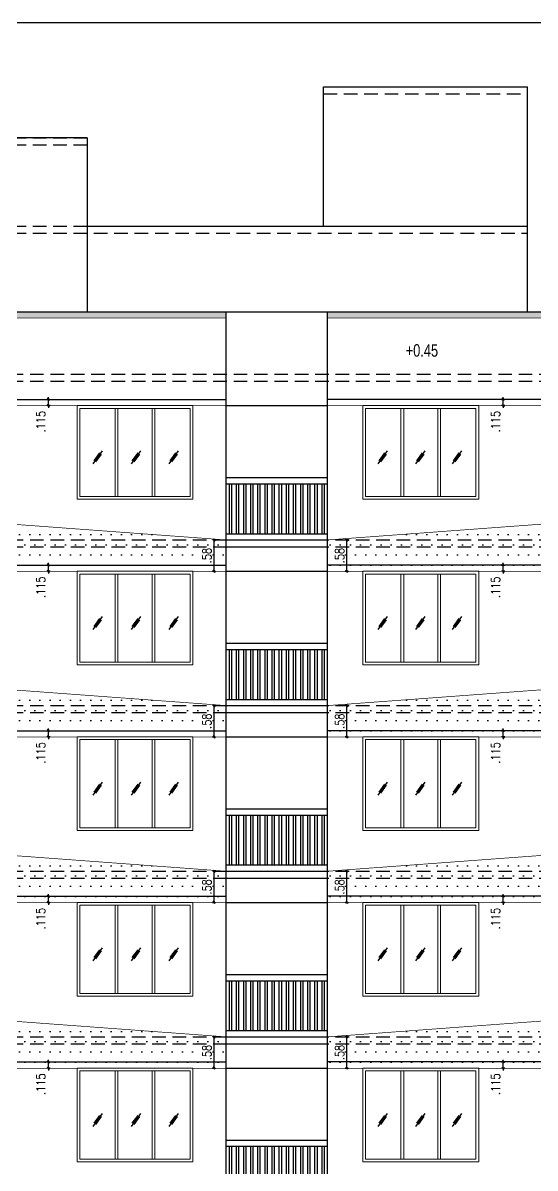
# Model space of a CAD drawing. Header units: inches. Extents: x 14331 to 14549, y 2557 to 2714.
# Drawn here: x 14368.69 to 14378.12, y 2675.97 to 2697.06 of the extents above; entities that cross this region are included whole.
import ezdxf
from ezdxf.enums import TextEntityAlignment as Align

# ---------------------------------------------------------------- set-up
doc = ezdxf.new("R2010")
doc.units = ezdxf.units.IN
doc.header["$LTSCALE"] = 0.25
doc.header["$MEASUREMENT"] = 0
doc.header["$PDMODE"] = 35
doc.linetypes.add('1', pattern=[0])
doc.linetypes.add('DASHEDX2', pattern=[1.5, 1, -0.5])
for name, color, linetype in [('ELE.PROJ.', 1, 'Continuous'), ('GLASS WINDOW', 251, '1'), ('hatch', 251, 'Continuous'), ('proj-internal', 1, 'DASHEDX2'), ('wall', 7, 'Continuous'), ('WORK TEX', 6, 'Continuous'), ('WORKING DIM', 7, 'Continuous')]:
    doc.layers.add(name, color=color, linetype=linetype)
doc.layers.add('WINDOW', color=106, linetype='Continuous', lineweight=13)
doc.styles.add('ARL', font='swisscl_0.ttf')
doc.styles.add('romans', font='romans.shx', dxfattribs={"width": 0.8})
doc.dimstyles.new('121', dxfattribs={"dimscale": 0.1, "dimtxt": 1.65, "dimasz": 0.2, "dimexe": 0.03125, "dimexo": 0.25, "dimgap": 0.5, "dimtad": 1, "dimzin": 4, "dimdsep": 46, "dimtxsty": 'romans', "dimblk1": 'MINITICK', "dimblk2": 'MINITICK', "dimsah": 1, "dimcen": 1, "dimse1": 1, "dimse2": 1, "dimclrd": 252, "dimclre": 256, "dimclrt": 7, "dimadec": 3, "dimazin": 0, "dimtfac": 0.8, "dimtix": 1, "dimtmove": 2, "dimatfit": 3, "dimfxl": 0, "dimtolj": 1, "dimtzin": 3, "dimarcsym": 0})
pattern_1 = [(0, (-249.33901, 41.67428), (0.09375, 0.1875), [0, -0.1875])]
pattern_2 = [(0, (-249.33901, 44.72428), (0.09375, 0.1875), [0, -0.1875])]
pattern_3 = [(0, (-249.33901, 47.77428), (0.09375, 0.1875), [0, -0.1875])]
pattern_4 = [(0, (-249.33901, 50.82431), (0.09375, 0.1875), [0, -0.1875])]

# ---------------------------------------------------------------- blocks, each defined once
blk = doc.blocks.new('MINITICK')
at = {"color": 7}
for p, q in [((1, 1), (-1, -1)), ((-1, 0), (1, 0)), ((0, -1.5), (0, 1.5))]:
    blk.add_line(p, q, dxfattribs=at)
blk = doc.blocks.new('*D1180')
at = {"layer": 'Defpoints', "color": 0, "transparency": 16777216}
for p in [(14372.211, 2678.387), (14372.433, 2678.387), (14372.433, 2677.81)]:
    blk.add_point(p, dxfattribs=at)
at = {"layer": 'WORKING DIM', "color": 252, "lineweight": -2, "transparency": 16777216}
blk.add_line((14372.211, 2677.83), (14372.211, 2678.367), dxfattribs=at)
at = {"layer": 'WORKING DIM', "color": 252, "lineweight": -2, "transparency": 16777216, "xscale": 0.02, "yscale": 0.02, "zscale": 0.02}
for p, rotation in [((14372.211, 2678.387), 90), ((14372.211, 2677.81), 270)]:
    blk.add_blockref('MINITICK', p, dxfattribs=dict(at, rotation=rotation))
at = {"layer": 'WORKING DIM', "color": 7, "transparency": 16777216, "insert": (14372.079, 2678.099), "char_height": 0.165, "attachment_point": 5, "rotation": 90, "style": 'romans'}
blk.add_mtext('\\A1;.58', dxfattribs=at)
blk = doc.blocks.new('*D1182')
at = {"layer": 'Defpoints', "color": 0, "transparency": 16777216}
for p in [(14374.3, 2678.387), (14374.657, 2678.387), (14374.3, 2677.81)]:
    blk.add_point(p, dxfattribs=at)
at = {"layer": 'WORKING DIM', "color": 252, "lineweight": -2, "transparency": 16777216}
blk.add_line((14374.657, 2677.83), (14374.657, 2678.367), dxfattribs=at)
at = {"layer": 'WORKING DIM', "color": 252, "lineweight": -2, "transparency": 16777216, "xscale": 0.02, "yscale": 0.02, "zscale": 0.02}
for p, rotation in [((14374.657, 2678.387), 90), ((14374.657, 2677.81), 270)]:
    blk.add_blockref('MINITICK', p, dxfattribs=dict(at, rotation=rotation))
at = {"layer": 'WORKING DIM', "color": 7, "transparency": 16777216, "insert": (14374.524, 2678.099), "char_height": 0.165, "attachment_point": 5, "rotation": 90, "style": 'romans'}
blk.add_mtext('\\A1;.58', dxfattribs=at)
blk = doc.blocks.new('*D1190')
at = {"layer": 'Defpoints', "color": 0, "transparency": 16777216}
for p in [(14372.211, 2681.437), (14372.433, 2681.437), (14372.433, 2680.86)]:
    blk.add_point(p, dxfattribs=at)
at = {"layer": 'WORKING DIM', "color": 252, "lineweight": -2, "transparency": 16777216}
blk.add_line((14372.211, 2680.88), (14372.211, 2681.417), dxfattribs=at)
at = {"layer": 'WORKING DIM', "color": 252, "lineweight": -2, "transparency": 16777216, "xscale": 0.02, "yscale": 0.02, "zscale": 0.02}
for p, rotation in [((14372.211, 2681.437), 90), ((14372.211, 2680.86), 270)]:
    blk.add_blockref('MINITICK', p, dxfattribs=dict(at, rotation=rotation))
at = {"layer": 'WORKING DIM', "color": 7, "transparency": 16777216, "insert": (14372.079, 2681.149), "char_height": 0.165, "attachment_point": 5, "rotation": 90, "style": 'romans'}
blk.add_mtext('\\A1;.58', dxfattribs=at)
blk = doc.blocks.new('*D1192')
at = {"layer": 'Defpoints', "color": 0, "transparency": 16777216}
for p in [(14374.3, 2681.437), (14374.657, 2681.437), (14374.3, 2680.86)]:
    blk.add_point(p, dxfattribs=at)
at = {"layer": 'WORKING DIM', "color": 252, "lineweight": -2, "transparency": 16777216}
blk.add_line((14374.657, 2680.88), (14374.657, 2681.417), dxfattribs=at)
at = {"layer": 'WORKING DIM', "color": 252, "lineweight": -2, "transparency": 16777216, "xscale": 0.02, "yscale": 0.02, "zscale": 0.02}
for p, rotation in [((14374.657, 2681.437), 90), ((14374.657, 2680.86), 270)]:
    blk.add_blockref('MINITICK', p, dxfattribs=dict(at, rotation=rotation))
at = {"layer": 'WORKING DIM', "color": 7, "transparency": 16777216, "insert": (14374.524, 2681.149), "char_height": 0.165, "attachment_point": 5, "rotation": 90, "style": 'romans'}
blk.add_mtext('\\A1;.58', dxfattribs=at)
blk = doc.blocks.new('*D1200')
at = {"layer": 'Defpoints', "color": 0, "transparency": 16777216}
for p in [(14372.211, 2684.487), (14372.433, 2684.487), (14372.433, 2683.91)]:
    blk.add_point(p, dxfattribs=at)
at = {"layer": 'WORKING DIM', "color": 252, "lineweight": -2, "transparency": 16777216}
blk.add_line((14372.211, 2683.93), (14372.211, 2684.467), dxfattribs=at)
at = {"layer": 'WORKING DIM', "color": 252, "lineweight": -2, "transparency": 16777216, "xscale": 0.02, "yscale": 0.02, "zscale": 0.02}
for p, rotation in [((14372.211, 2684.487), 90), ((14372.211, 2683.91), 270)]:
    blk.add_blockref('MINITICK', p, dxfattribs=dict(at, rotation=rotation))
at = {"layer": 'WORKING DIM', "color": 7, "transparency": 16777216, "insert": (14372.079, 2684.199), "char_height": 0.165, "attachment_point": 5, "rotation": 90, "style": 'romans'}
blk.add_mtext('\\A1;.58', dxfattribs=at)
blk = doc.blocks.new('*D1202')
at = {"layer": 'Defpoints', "color": 0, "transparency": 16777216}
for p in [(14374.3, 2684.487), (14374.657, 2684.487), (14374.3, 2683.91)]:
    blk.add_point(p, dxfattribs=at)
at = {"layer": 'WORKING DIM', "color": 252, "lineweight": -2, "transparency": 16777216}
blk.add_line((14374.657, 2683.93), (14374.657, 2684.467), dxfattribs=at)
at = {"layer": 'WORKING DIM', "color": 252, "lineweight": -2, "transparency": 16777216, "xscale": 0.02, "yscale": 0.02, "zscale": 0.02}
for p, rotation in [((14374.657, 2684.487), 90), ((14374.657, 2683.91), 270)]:
    blk.add_blockref('MINITICK', p, dxfattribs=dict(at, rotation=rotation))
at = {"layer": 'WORKING DIM', "color": 7, "transparency": 16777216, "insert": (14374.524, 2684.199), "char_height": 0.165, "attachment_point": 5, "rotation": 90, "style": 'romans'}
blk.add_mtext('\\A1;.58', dxfattribs=at)
blk = doc.blocks.new('*D1210')
at = {"layer": 'Defpoints', "color": 0, "transparency": 16777216}
for p in [(14372.211, 2687.537), (14372.433, 2687.537), (14372.433, 2686.96)]:
    blk.add_point(p, dxfattribs=at)
at = {"layer": 'WORKING DIM', "color": 252, "lineweight": -2, "transparency": 16777216}
blk.add_line((14372.211, 2686.98), (14372.211, 2687.517), dxfattribs=at)
at = {"layer": 'WORKING DIM', "color": 252, "lineweight": -2, "transparency": 16777216, "xscale": 0.02, "yscale": 0.02, "zscale": 0.02}
for p, rotation in [((14372.211, 2687.537), 90), ((14372.211, 2686.96), 270)]:
    blk.add_blockref('MINITICK', p, dxfattribs=dict(at, rotation=rotation))
at = {"layer": 'WORKING DIM', "color": 7, "transparency": 16777216, "insert": (14372.079, 2687.249), "char_height": 0.165, "attachment_point": 5, "rotation": 90, "style": 'romans'}
blk.add_mtext('\\A1;.58', dxfattribs=at)
blk = doc.blocks.new('*D1212')
at = {"layer": 'Defpoints', "color": 0, "transparency": 16777216}
for p in [(14374.3, 2687.537), (14374.657, 2687.537), (14374.3, 2686.96)]:
    blk.add_point(p, dxfattribs=at)
at = {"layer": 'WORKING DIM', "color": 252, "lineweight": -2, "transparency": 16777216}
blk.add_line((14374.657, 2686.98), (14374.657, 2687.517), dxfattribs=at)
at = {"layer": 'WORKING DIM', "color": 252, "lineweight": -2, "transparency": 16777216, "xscale": 0.02, "yscale": 0.02, "zscale": 0.02}
for p, rotation in [((14374.657, 2687.537), 90), ((14374.657, 2686.96), 270)]:
    blk.add_blockref('MINITICK', p, dxfattribs=dict(at, rotation=rotation))
at = {"layer": 'WORKING DIM', "color": 7, "transparency": 16777216, "insert": (14374.524, 2687.249), "char_height": 0.165, "attachment_point": 5, "rotation": 90, "style": 'romans'}
blk.add_mtext('\\A1;.58', dxfattribs=at)
blk = doc.blocks.new('*D1295')
at = {"layer": 'Defpoints', "color": 0, "transparency": 16777216}
for p in [(14377.536, 2677.925), (14377.736, 2677.925), (14377.736, 2677.81)]:
    blk.add_point(p, dxfattribs=at)
at = {"layer": 'WORKING DIM', "color": 252, "lineweight": -2, "transparency": 16777216}
for p, q in [((14377.536, 2677.945), (14377.536, 2677.965)), ((14377.536, 2677.81), (14377.536, 2677.925)), ((14377.536, 2677.79), (14377.536, 2677.77))]:
    blk.add_line(p, q, dxfattribs=at)
at = {"layer": 'WORKING DIM', "color": 252, "lineweight": -2, "transparency": 16777216, "xscale": 0.02, "yscale": 0.02, "zscale": 0.02}
for p, rotation in [((14377.536, 2677.925), 270), ((14377.536, 2677.81), 90)]:
    blk.add_blockref('MINITICK', p, dxfattribs=dict(at, rotation=rotation))
at = {"layer": 'WORKING DIM', "color": 7, "transparency": 16777216, "insert": (14377.396, 2677.516), "char_height": 0.165, "attachment_point": 5, "rotation": 90, "style": 'romans'}
blk.add_mtext('\\A1;.115', dxfattribs=at)
blk = doc.blocks.new('*D1296')
at = {"layer": 'Defpoints', "color": 0, "transparency": 16777216}
for p in [(14369.161, 2677.925), (14369.361, 2677.925), (14369.361, 2677.81)]:
    blk.add_point(p, dxfattribs=at)
at = {"layer": 'WORKING DIM', "color": 252, "lineweight": -2, "transparency": 16777216}
for p, q in [((14369.161, 2677.945), (14369.161, 2677.965)), ((14369.161, 2677.81), (14369.161, 2677.925)), ((14369.161, 2677.79), (14369.161, 2677.77))]:
    blk.add_line(p, q, dxfattribs=at)
at = {"layer": 'WORKING DIM', "color": 252, "lineweight": -2, "transparency": 16777216, "xscale": 0.02, "yscale": 0.02, "zscale": 0.02}
for p, rotation in [((14369.161, 2677.925), 270), ((14369.161, 2677.81), 90)]:
    blk.add_blockref('MINITICK', p, dxfattribs=dict(at, rotation=rotation))
at = {"layer": 'WORKING DIM', "color": 7, "transparency": 16777216, "insert": (14369.021, 2677.516), "char_height": 0.165, "attachment_point": 5, "rotation": 90, "style": 'romans'}
blk.add_mtext('\\A1;.115', dxfattribs=at)
blk = doc.blocks.new('*D1297')
at = {"layer": 'Defpoints', "color": 0, "transparency": 16777216}
for p in [(14377.536, 2680.975), (14377.736, 2680.975), (14377.736, 2680.86)]:
    blk.add_point(p, dxfattribs=at)
at = {"layer": 'WORKING DIM', "color": 252, "lineweight": -2, "transparency": 16777216}
for p, q in [((14377.536, 2680.995), (14377.536, 2681.015)), ((14377.536, 2680.86), (14377.536, 2680.975)), ((14377.536, 2680.84), (14377.536, 2680.82))]:
    blk.add_line(p, q, dxfattribs=at)
at = {"layer": 'WORKING DIM', "color": 252, "lineweight": -2, "transparency": 16777216, "xscale": 0.02, "yscale": 0.02, "zscale": 0.02}
for p, rotation in [((14377.536, 2680.975), 270), ((14377.536, 2680.86), 90)]:
    blk.add_blockref('MINITICK', p, dxfattribs=dict(at, rotation=rotation))
at = {"layer": 'WORKING DIM', "color": 7, "transparency": 16777216, "insert": (14377.396, 2680.566), "char_height": 0.165, "attachment_point": 5, "rotation": 90, "style": 'romans'}
blk.add_mtext('\\A1;.115', dxfattribs=at)
blk = doc.blocks.new('*D1298')
at = {"layer": 'Defpoints', "color": 0, "transparency": 16777216}
for p in [(14369.161, 2680.975), (14369.361, 2680.975), (14369.361, 2680.86)]:
    blk.add_point(p, dxfattribs=at)
at = {"layer": 'WORKING DIM', "color": 252, "lineweight": -2, "transparency": 16777216}
for p, q in [((14369.161, 2680.995), (14369.161, 2681.015)), ((14369.161, 2680.86), (14369.161, 2680.975)), ((14369.161, 2680.84), (14369.161, 2680.82))]:
    blk.add_line(p, q, dxfattribs=at)
at = {"layer": 'WORKING DIM', "color": 252, "lineweight": -2, "transparency": 16777216, "xscale": 0.02, "yscale": 0.02, "zscale": 0.02}
for p, rotation in [((14369.161, 2680.975), 270), ((14369.161, 2680.86), 90)]:
    blk.add_blockref('MINITICK', p, dxfattribs=dict(at, rotation=rotation))
at = {"layer": 'WORKING DIM', "color": 7, "transparency": 16777216, "insert": (14369.021, 2680.566), "char_height": 0.165, "attachment_point": 5, "rotation": 90, "style": 'romans'}
blk.add_mtext('\\A1;.115', dxfattribs=at)
blk = doc.blocks.new('*D1299')
at = {"layer": 'Defpoints', "color": 0, "transparency": 16777216}
for p in [(14377.536, 2684.025), (14377.736, 2684.025), (14377.736, 2683.91)]:
    blk.add_point(p, dxfattribs=at)
at = {"layer": 'WORKING DIM', "color": 252, "lineweight": -2, "transparency": 16777216}
for p, q in [((14377.536, 2684.045), (14377.536, 2684.065)), ((14377.536, 2683.91), (14377.536, 2684.025)), ((14377.536, 2683.89), (14377.536, 2683.87))]:
    blk.add_line(p, q, dxfattribs=at)
at = {"layer": 'WORKING DIM', "color": 252, "lineweight": -2, "transparency": 16777216, "xscale": 0.02, "yscale": 0.02, "zscale": 0.02}
for p, rotation in [((14377.536, 2684.025), 270), ((14377.536, 2683.91), 90)]:
    blk.add_blockref('MINITICK', p, dxfattribs=dict(at, rotation=rotation))
at = {"layer": 'WORKING DIM', "color": 7, "transparency": 16777216, "insert": (14377.396, 2683.616), "char_height": 0.165, "attachment_point": 5, "rotation": 90, "style": 'romans'}
blk.add_mtext('\\A1;.115', dxfattribs=at)
blk = doc.blocks.new('*D1300')
at = {"layer": 'Defpoints', "color": 0, "transparency": 16777216}
for p in [(14369.161, 2684.025), (14369.361, 2684.025), (14369.361, 2683.91)]:
    blk.add_point(p, dxfattribs=at)
at = {"layer": 'WORKING DIM', "color": 252, "lineweight": -2, "transparency": 16777216}
for p, q in [((14369.161, 2684.045), (14369.161, 2684.065)), ((14369.161, 2683.91), (14369.161, 2684.025)), ((14369.161, 2683.89), (14369.161, 2683.87))]:
    blk.add_line(p, q, dxfattribs=at)
at = {"layer": 'WORKING DIM', "color": 252, "lineweight": -2, "transparency": 16777216, "xscale": 0.02, "yscale": 0.02, "zscale": 0.02}
for p, rotation in [((14369.161, 2684.025), 270), ((14369.161, 2683.91), 90)]:
    blk.add_blockref('MINITICK', p, dxfattribs=dict(at, rotation=rotation))
at = {"layer": 'WORKING DIM', "color": 7, "transparency": 16777216, "insert": (14369.021, 2683.616), "char_height": 0.165, "attachment_point": 5, "rotation": 90, "style": 'romans'}
blk.add_mtext('\\A1;.115', dxfattribs=at)
blk = doc.blocks.new('*D1301')
at = {"layer": 'Defpoints', "color": 0, "transparency": 16777216}
for p in [(14377.536, 2687.075), (14377.736, 2687.075), (14377.736, 2686.96)]:
    blk.add_point(p, dxfattribs=at)
at = {"layer": 'WORKING DIM', "color": 252, "lineweight": -2, "transparency": 16777216}
for p, q in [((14377.536, 2687.095), (14377.536, 2687.115)), ((14377.536, 2686.96), (14377.536, 2687.075)), ((14377.536, 2686.94), (14377.536, 2686.92))]:
    blk.add_line(p, q, dxfattribs=at)
at = {"layer": 'WORKING DIM', "color": 252, "lineweight": -2, "transparency": 16777216, "xscale": 0.02, "yscale": 0.02, "zscale": 0.02}
for p, rotation in [((14377.536, 2687.075), 270), ((14377.536, 2686.96), 90)]:
    blk.add_blockref('MINITICK', p, dxfattribs=dict(at, rotation=rotation))
at = {"layer": 'WORKING DIM', "color": 7, "transparency": 16777216, "insert": (14377.396, 2686.666), "char_height": 0.165, "attachment_point": 5, "rotation": 90, "style": 'romans'}
blk.add_mtext('\\A1;.115', dxfattribs=at)
blk = doc.blocks.new('*D1302')
at = {"layer": 'Defpoints', "color": 0, "transparency": 16777216}
for p in [(14369.161, 2687.075), (14369.361, 2687.075), (14369.361, 2686.96)]:
    blk.add_point(p, dxfattribs=at)
at = {"layer": 'WORKING DIM', "color": 252, "lineweight": -2, "transparency": 16777216}
for p, q in [((14369.161, 2687.095), (14369.161, 2687.115)), ((14369.161, 2686.96), (14369.161, 2687.075)), ((14369.161, 2686.94), (14369.161, 2686.92))]:
    blk.add_line(p, q, dxfattribs=at)
at = {"layer": 'WORKING DIM', "color": 252, "lineweight": -2, "transparency": 16777216, "xscale": 0.02, "yscale": 0.02, "zscale": 0.02}
for p, rotation in [((14369.161, 2687.075), 270), ((14369.161, 2686.96), 90)]:
    blk.add_blockref('MINITICK', p, dxfattribs=dict(at, rotation=rotation))
at = {"layer": 'WORKING DIM', "color": 7, "transparency": 16777216, "insert": (14369.021, 2686.666), "char_height": 0.165, "attachment_point": 5, "rotation": 90, "style": 'romans'}
blk.add_mtext('\\A1;.115', dxfattribs=at)
blk = doc.blocks.new('*D1303')
at = {"layer": 'Defpoints', "color": 0, "transparency": 16777216}
for p in [(14377.536, 2690.125), (14377.736, 2690.125), (14377.736, 2690.01)]:
    blk.add_point(p, dxfattribs=at)
at = {"layer": 'WORKING DIM', "color": 252, "lineweight": -2, "transparency": 16777216}
for p, q in [((14377.536, 2690.145), (14377.536, 2690.165)), ((14377.536, 2690.01), (14377.536, 2690.125)), ((14377.536, 2689.99), (14377.536, 2689.97))]:
    blk.add_line(p, q, dxfattribs=at)
at = {"layer": 'WORKING DIM', "color": 252, "lineweight": -2, "transparency": 16777216, "xscale": 0.02, "yscale": 0.02, "zscale": 0.02}
for p, rotation in [((14377.536, 2690.125), 270), ((14377.536, 2690.01), 90)]:
    blk.add_blockref('MINITICK', p, dxfattribs=dict(at, rotation=rotation))
at = {"layer": 'WORKING DIM', "color": 7, "transparency": 16777216, "insert": (14377.396, 2689.716), "char_height": 0.165, "attachment_point": 5, "rotation": 90, "style": 'romans'}
blk.add_mtext('\\A1;.115', dxfattribs=at)
blk = doc.blocks.new('*D1304')
at = {"layer": 'Defpoints', "color": 0, "transparency": 16777216}
for p in [(14369.161, 2690.125), (14369.361, 2690.125), (14369.361, 2690.01)]:
    blk.add_point(p, dxfattribs=at)
at = {"layer": 'WORKING DIM', "color": 252, "lineweight": -2, "transparency": 16777216}
for p, q in [((14369.161, 2690.145), (14369.161, 2690.165)), ((14369.161, 2690.01), (14369.161, 2690.125)), ((14369.161, 2689.99), (14369.161, 2689.97))]:
    blk.add_line(p, q, dxfattribs=at)
at = {"layer": 'WORKING DIM', "color": 252, "lineweight": -2, "transparency": 16777216, "xscale": 0.02, "yscale": 0.02, "zscale": 0.02}
for p, rotation in [((14369.161, 2690.125), 270), ((14369.161, 2690.01), 90)]:
    blk.add_blockref('MINITICK', p, dxfattribs=dict(at, rotation=rotation))
at = {"layer": 'WORKING DIM', "color": 7, "transparency": 16777216, "insert": (14369.021, 2689.716), "char_height": 0.165, "attachment_point": 5, "rotation": 90, "style": 'romans'}
blk.add_mtext('\\A1;.115', dxfattribs=at)

msp = doc.modelspace()

# ---------------------------------------------------------------- hatches: boundary and pattern name
at = {"layer": 'hatch', "true_color": 0xc7b399}
h = msp.add_hatch(dxfattribs=at)
h.set_pattern_fill('DOTS', color=253, scale=0.5)
h.set_pattern_definition([(0, (-261.191145, 17.27428), (0.015625, 0.03125), [0, -0.03125])])
h.paths.add_polyline_path([(14362.448, 2691.737), (14372.433, 2691.737), (14372.433, 2691.622), (14362.448, 2691.622)])
h = msp.add_hatch(dxfattribs=at)
h.set_pattern_fill('DOTS', color=253, scale=0.5)
h.set_pattern_definition([(0, (-249.33901, 17.27428), (0.015625, 0.03125), [0, -0.03125])])
h.paths.add_polyline_path([(14374.3, 2691.737), (14384.285, 2691.737), (14384.285, 2691.622), (14374.3, 2691.622)])
at = {"layer": 'hatch'}
h = msp.add_hatch(dxfattribs=at)
h.set_pattern_fill('ANSI32', color=8, scale=0.35, angle=45)
h.set_pattern_definition([(90, (-132.20533, 69.37784), (-0.13125, 3e-17), []), (90, (-132.16158, 69.42159), (-0.13125, 3e-17), [])])
h.paths.add_polyline_path([(14374.3, 2688.572), (14372.433, 2688.572), (14372.433, 2687.652), (14374.3, 2687.652)])
at = {"layer": 'hatch', "true_color": 0xc7b399}
h = msp.add_hatch(dxfattribs=at)
h.set_pattern_fill('DOTS', color=253, scale=3)
h.set_pattern_definition(pattern_4)
h.paths.add_polyline_path([(14366.335, 2687.987), (14362.448, 2687.987), (14362.448, 2686.96), (14372.433, 2686.96), (14372.433, 2687.537)])
h = msp.add_hatch(dxfattribs=at)
h.set_pattern_fill('DOTS', color=253, scale=3)
h.set_pattern_definition(pattern_4)
h.paths.add_polyline_path([(14374.3, 2687.537), (14374.3, 2686.96), (14384.285, 2686.96), (14384.285, 2687.987), (14380.397, 2687.987)])
at = {"layer": 'hatch'}
h = msp.add_hatch(dxfattribs=at)
h.set_pattern_fill('ANSI32', color=8, scale=0.35, angle=45)
h.set_pattern_definition([(90, (-132.20533, 66.32787), (-0.13125, 3e-17), []), (90, (-132.16158, 66.37162), (-0.13125, 3e-17), [])])
h.paths.add_polyline_path([(14374.3, 2685.522), (14372.433, 2685.522), (14372.433, 2684.602), (14374.3, 2684.602)])
at = {"layer": 'hatch', "true_color": 0xc7b399}
h = msp.add_hatch(dxfattribs=at)
h.set_pattern_fill('DOTS', color=253, scale=3)
h.set_pattern_definition(pattern_3)
h.paths.add_polyline_path([(14366.335, 2684.937), (14362.448, 2684.937), (14362.448, 2683.91), (14372.433, 2683.91), (14372.433, 2684.487)])
h = msp.add_hatch(dxfattribs=at)
h.set_pattern_fill('DOTS', color=253, scale=3)
h.set_pattern_definition(pattern_3)
h.paths.add_polyline_path([(14374.3, 2684.487), (14374.3, 2683.91), (14384.285, 2683.91), (14384.285, 2684.937), (14380.397, 2684.937)])
at = {"layer": 'hatch'}
h = msp.add_hatch(dxfattribs=at)
h.set_pattern_fill('ANSI32', color=8, scale=0.35, angle=45)
h.set_pattern_definition([(90, (-132.20533, 63.27784), (-0.13125, 3e-17), []), (90, (-132.16158, 63.32159), (-0.13125, 3e-17), [])])
h.paths.add_polyline_path([(14374.3, 2682.472), (14372.433, 2682.472), (14372.433, 2681.552), (14374.3, 2681.552)])
at = {"layer": 'hatch', "true_color": 0xc7b399}
h = msp.add_hatch(dxfattribs=at)
h.set_pattern_fill('DOTS', color=253, scale=3)
h.set_pattern_definition(pattern_2)
h.paths.add_polyline_path([(14366.335, 2681.887), (14362.448, 2681.887), (14362.448, 2680.86), (14372.433, 2680.86), (14372.433, 2681.437)])
h = msp.add_hatch(dxfattribs=at)
h.set_pattern_fill('DOTS', color=253, scale=3)
h.set_pattern_definition(pattern_2)
h.paths.add_polyline_path([(14374.3, 2681.437), (14374.3, 2680.86), (14384.285, 2680.86), (14384.285, 2681.887), (14380.397, 2681.887)])
at = {"layer": 'hatch'}
h = msp.add_hatch(dxfattribs=at)
h.set_pattern_fill('ANSI32', color=8, scale=0.35, angle=45)
h.set_pattern_definition([(90, (-132.20533, 60.22784), (-0.13125, 3e-17), []), (90, (-132.16158, 60.27159), (-0.13125, 3e-17), [])])
h.paths.add_polyline_path([(14374.3, 2679.422), (14372.433, 2679.422), (14372.433, 2678.502), (14374.3, 2678.502)])
at = {"layer": 'hatch', "true_color": 0xc7b399}
h = msp.add_hatch(dxfattribs=at)
h.set_pattern_fill('DOTS', color=253, scale=3)
h.set_pattern_definition(pattern_1)
h.paths.add_polyline_path([(14366.335, 2678.837), (14362.448, 2678.837), (14362.448, 2677.81), (14372.433, 2677.81), (14372.433, 2678.387)])
h = msp.add_hatch(dxfattribs=at)
h.set_pattern_fill('DOTS', color=253, scale=3)
h.set_pattern_definition(pattern_1)
h.paths.add_polyline_path([(14374.3, 2678.387), (14374.3, 2677.81), (14384.285, 2677.81), (14384.285, 2678.837), (14380.397, 2678.837)])
at = {"layer": 'hatch'}
h = msp.add_hatch(dxfattribs=at)
h.set_pattern_fill('ANSI32', color=8, scale=0.35, angle=45)
h.set_pattern_definition([(90, (-132.20533, 57.17784), (-0.13125, 3e-17), []), (90, (-132.16158, 57.22159), (-0.13125, 3e-17), [])])
h.paths.add_polyline_path([(14374.3, 2676.372), (14372.433, 2676.372), (14372.433, 2675.452), (14374.3, 2675.452)])

# ---------------------------------------------------------------- linework, layer by layer
at = {"layer": 'ELE.PROJ.'}
for p, q in [((14361.998, 2690.125), (14372.433, 2690.125)), ((14384.735, 2690.125), (14374.3, 2690.125)), ((14361.998, 2687.075), (14372.433, 2687.075)), ((14384.735, 2687.075), (14374.3, 2687.075)), ((14361.998, 2684.025), (14372.433, 2684.025)), ((14384.735, 2684.025), (14374.3, 2684.025)), ((14361.998, 2680.975), (14372.433, 2680.975)), ((14384.735, 2680.975), (14374.3, 2680.975)), ((14361.998, 2677.925), (14372.433, 2677.925)), ((14384.735, 2677.925), (14374.3, 2677.925))]:
    msp.add_line(p, q, dxfattribs=at)
at = {"layer": 'ELE.PROJ.', "const_width": 0.012}
for points in [[(14361.998, 2690.01), (14372.433, 2690.01), (14372.433, 2691.737), (14361.998, 2691.737)], [(14384.735, 2690.01), (14374.3, 2690.01), (14374.3, 2691.737), (14384.735, 2691.737)], [(14361.998, 2687.987), (14366.335, 2687.987), (14372.433, 2687.537), (14372.433, 2686.96), (14361.998, 2686.96)], [(14384.735, 2687.987), (14380.397, 2687.987), (14374.3, 2687.537), (14374.3, 2686.96), (14384.735, 2686.96)], [(14361.998, 2684.937), (14366.335, 2684.937), (14372.433, 2684.487), (14372.433, 2683.91), (14361.998, 2683.91)], [(14384.735, 2684.937), (14380.397, 2684.937), (14374.3, 2684.487), (14374.3, 2683.91), (14384.735, 2683.91)], [(14361.998, 2681.887), (14366.335, 2681.887), (14372.433, 2681.437), (14372.433, 2680.86), (14361.998, 2680.86)], [(14384.735, 2681.887), (14380.397, 2681.887), (14374.3, 2681.437), (14374.3, 2680.86), (14384.735, 2680.86)], [(14361.998, 2678.837), (14366.335, 2678.837), (14372.433, 2678.387), (14372.433, 2677.81), (14361.998, 2677.81)], [(14384.735, 2678.837), (14380.397, 2678.837), (14374.3, 2678.387), (14374.3, 2677.81), (14384.735, 2677.81)]]:
    msp.add_lwpolyline(points, close=True, dxfattribs=at)
for points in [[(14361.998, 2691.622), (14372.433, 2691.622)], [(14384.735, 2691.622), (14374.3, 2691.622)]]:
    msp.add_lwpolyline(points, dxfattribs=at)
at = {"layer": 'GLASS WINDOW', "color": 4, "ltscale": 200}
for p, q in [((14370.15, 2689.178), (14369.977, 2688.937)), ((14370.1, 2689.142), (14369.995, 2688.996)), ((14370.132, 2689.119), (14370.027, 2688.973)), ((14370.856, 2689.178), (14370.682, 2688.937)), ((14370.805, 2689.142), (14370.7, 2688.996)), ((14370.838, 2689.119), (14370.733, 2688.973)), ((14371.551, 2689.178), (14371.377, 2688.937)), ((14371.5, 2689.142), (14371.395, 2688.996)), ((14371.533, 2689.119), (14371.428, 2688.973)), ((14375.402, 2689.178), (14375.228, 2688.937)), ((14375.351, 2689.142), (14375.246, 2688.996)), ((14375.384, 2689.119), (14375.279, 2688.973)), ((14376.094, 2689.178), (14375.921, 2688.937)), ((14376.044, 2689.142), (14375.939, 2688.996)), ((14376.076, 2689.119), (14375.971, 2688.973)), ((14376.77, 2689.178), (14376.597, 2688.937)), ((14376.72, 2689.142), (14376.615, 2688.996)), ((14376.752, 2689.119), (14376.647, 2688.973)), ((14370.15, 2686.128), (14369.977, 2685.887)), ((14370.1, 2686.092), (14369.995, 2685.946)), ((14370.132, 2686.069), (14370.027, 2685.923)), ((14370.856, 2686.128), (14370.682, 2685.887)), ((14370.805, 2686.092), (14370.7, 2685.946)), ((14370.838, 2686.069), (14370.733, 2685.923)), ((14371.551, 2686.128), (14371.377, 2685.887)), ((14371.5, 2686.092), (14371.395, 2685.946)), ((14371.533, 2686.069), (14371.428, 2685.923)), ((14375.402, 2686.128), (14375.228, 2685.887)), ((14375.351, 2686.092), (14375.246, 2685.946)), ((14375.384, 2686.069), (14375.279, 2685.923)), ((14376.094, 2686.128), (14375.921, 2685.887)), ((14376.044, 2686.092), (14375.939, 2685.946)), ((14376.076, 2686.069), (14375.971, 2685.923)), ((14376.77, 2686.128), (14376.597, 2685.887)), ((14376.72, 2686.092), (14376.615, 2685.946)), ((14376.752, 2686.069), (14376.647, 2685.923)), ((14370.15, 2683.078), (14369.977, 2682.837)), ((14370.1, 2683.042), (14369.995, 2682.896)), ((14370.132, 2683.019), (14370.027, 2682.873)), ((14370.856, 2683.078), (14370.682, 2682.837)), ((14370.805, 2683.042), (14370.7, 2682.896)), ((14370.838, 2683.019), (14370.733, 2682.873)), ((14371.551, 2683.078), (14371.377, 2682.837)), ((14371.5, 2683.042), (14371.395, 2682.896)), ((14371.533, 2683.019), (14371.428, 2682.873)), ((14375.402, 2683.078), (14375.228, 2682.837)), ((14375.351, 2683.042), (14375.246, 2682.896)), ((14375.384, 2683.019), (14375.279, 2682.873)), ((14376.094, 2683.078), (14375.921, 2682.837)), ((14376.044, 2683.042), (14375.939, 2682.896)), ((14376.076, 2683.019), (14375.971, 2682.873)), ((14376.77, 2683.078), (14376.597, 2682.837)), ((14376.72, 2683.042), (14376.615, 2682.896)), ((14376.752, 2683.019), (14376.647, 2682.873)), ((14370.15, 2680.028), (14369.977, 2679.787)), ((14370.1, 2679.992), (14369.995, 2679.846)), ((14370.132, 2679.969), (14370.027, 2679.823)), ((14370.856, 2680.028), (14370.682, 2679.787)), ((14370.805, 2679.992), (14370.7, 2679.846)), ((14370.838, 2679.969), (14370.733, 2679.823)), ((14371.551, 2680.028), (14371.377, 2679.787)), ((14371.5, 2679.992), (14371.395, 2679.846)), ((14371.533, 2679.969), (14371.428, 2679.823)), ((14375.402, 2680.028), (14375.228, 2679.787)), ((14375.351, 2679.992), (14375.246, 2679.846)), ((14375.384, 2679.969), (14375.279, 2679.823)), ((14376.094, 2680.028), (14375.921, 2679.787)), ((14376.044, 2679.992), (14375.939, 2679.846)), ((14376.076, 2679.969), (14375.971, 2679.823)), ((14376.77, 2680.028), (14376.597, 2679.787)), ((14376.72, 2679.992), (14376.615, 2679.846)), ((14376.752, 2679.969), (14376.647, 2679.823)), ((14370.15, 2676.978), (14369.977, 2676.737)), ((14370.856, 2676.978), (14370.682, 2676.737)), ((14371.551, 2676.978), (14371.377, 2676.737)), ((14375.402, 2676.978), (14375.228, 2676.737)), ((14376.094, 2676.978), (14375.921, 2676.737)), ((14376.77, 2676.978), (14376.597, 2676.737)), ((14370.1, 2676.942), (14369.995, 2676.796)), ((14370.132, 2676.919), (14370.027, 2676.773)), ((14370.805, 2676.942), (14370.7, 2676.796)), ((14370.838, 2676.919), (14370.733, 2676.773)), ((14371.5, 2676.942), (14371.395, 2676.796)), ((14371.533, 2676.919), (14371.428, 2676.773)), ((14375.351, 2676.942), (14375.246, 2676.796)), ((14375.384, 2676.919), (14375.279, 2676.773)), ((14376.044, 2676.942), (14375.939, 2676.796)), ((14376.076, 2676.919), (14375.971, 2676.773)), ((14376.72, 2676.942), (14376.615, 2676.796)), ((14376.752, 2676.919), (14376.647, 2676.773))]:
    msp.add_line(p, q, dxfattribs=at)
at = {"layer": 'proj-internal', "color": 251}
for p, q in [((14374.229, 2695.881), (14377.985, 2695.881)), ((14374.229, 2695.754), (14377.985, 2695.754)), ((14365.124, 2694.941), (14369.874, 2694.941)), ((14365.124, 2694.814), (14369.874, 2694.814)), ((14365.124, 2693.314), (14377.985, 2693.314)), ((14365.124, 2693.187), (14377.985, 2693.187)), ((14362.448, 2690.587), (14384.285, 2690.587)), ((14362.448, 2690.46), (14384.285, 2690.46)), ((14362.448, 2687.537), (14384.285, 2687.537)), ((14362.448, 2687.41), (14384.285, 2687.41)), ((14362.448, 2684.487), (14384.285, 2684.487)), ((14362.448, 2684.36), (14384.285, 2684.36)), ((14362.448, 2681.437), (14384.285, 2681.437)), ((14362.448, 2681.31), (14384.285, 2681.31)), ((14362.448, 2678.387), (14384.285, 2678.387)), ((14362.448, 2678.26), (14384.285, 2678.26))]:
    msp.add_line(p, q, dxfattribs=at)
at = {"layer": 'wall'}
for p, q in [((14374.229, 2693.314), (14374.229, 2695.881)), ((14374.229, 2695.881), (14377.985, 2695.881)), ((14377.985, 2691.737), (14377.985, 2695.881)), ((14369.874, 2694.941), (14365.124, 2694.941)), ((14369.874, 2694.941), (14369.874, 2691.737)), ((14369.874, 2693.314), (14377.985, 2693.314)), ((14362.448, 2691.737), (14372.433, 2691.737)), ((14372.433, 2653.86), (14372.433, 2691.737)), ((14374.3, 2653.86), (14374.3, 2691.737)), ((14374.3, 2691.737), (14384.285, 2691.737))]:
    msp.add_line(p, q, dxfattribs=at)
at = {"layer": 'wall', "color": 8}
for p, q in [((14372.433, 2691.737), (14374.3, 2691.737)), ((14372.433, 2690.01), (14374.3, 2690.01)), ((14372.433, 2688.687), (14374.3, 2688.687)), ((14372.433, 2688.572), (14374.3, 2688.572)), ((14372.433, 2687.652), (14374.3, 2687.652)), ((14372.433, 2687.537), (14374.3, 2687.537)), ((14372.433, 2687.41), (14374.3, 2687.41)), ((14372.433, 2686.96), (14374.3, 2686.96)), ((14372.433, 2685.637), (14374.3, 2685.637)), ((14372.433, 2685.522), (14374.3, 2685.522)), ((14372.433, 2684.602), (14374.3, 2684.602)), ((14372.433, 2684.487), (14374.3, 2684.487)), ((14372.433, 2684.36), (14374.3, 2684.36)), ((14372.433, 2683.91), (14374.3, 2683.91)), ((14372.433, 2682.587), (14374.3, 2682.587)), ((14372.433, 2682.472), (14374.3, 2682.472)), ((14372.433, 2681.552), (14374.3, 2681.552)), ((14372.433, 2681.437), (14374.3, 2681.437)), ((14372.433, 2681.31), (14374.3, 2681.31)), ((14372.433, 2680.86), (14374.3, 2680.86)), ((14372.433, 2679.537), (14374.3, 2679.537)), ((14372.433, 2679.422), (14374.3, 2679.422)), ((14372.433, 2678.502), (14374.3, 2678.502)), ((14372.433, 2678.387), (14374.3, 2678.387)), ((14372.433, 2678.26), (14374.3, 2678.26)), ((14372.433, 2677.81), (14374.3, 2677.81)), ((14372.433, 2676.487), (14374.3, 2676.487)), ((14372.433, 2676.372), (14374.3, 2676.372))]:
    msp.add_line(p, q, dxfattribs=at)
at = {"layer": 'wall'}
msp.add_lwpolyline([(14392.8, 2697.058), (14354.632, 2697.058), (14354.632, 2643.083), (14392.8, 2643.083)], close=True, dxfattribs=at)
at = {"layer": 'WINDOW'}
for p, q in [((14370.392, 2689.96), (14370.392, 2688.337)), ((14370.442, 2689.96), (14370.442, 2688.337)), ((14371.07, 2689.96), (14371.07, 2688.337)), ((14371.12, 2689.96), (14371.12, 2688.337)), ((14375.654, 2689.96), (14375.654, 2688.337)), ((14375.704, 2689.96), (14375.704, 2688.337)), ((14376.332, 2689.96), (14376.332, 2688.337)), ((14376.382, 2689.96), (14376.382, 2688.337)), ((14370.392, 2686.91), (14370.392, 2685.287)), ((14370.442, 2686.91), (14370.442, 2685.287)), ((14371.07, 2686.91), (14371.07, 2685.287)), ((14371.12, 2686.91), (14371.12, 2685.287)), ((14375.654, 2686.91), (14375.654, 2685.287)), ((14375.704, 2686.91), (14375.704, 2685.287)), ((14376.332, 2686.91), (14376.332, 2685.287)), ((14376.382, 2686.91), (14376.382, 2685.287)), ((14370.392, 2683.86), (14370.392, 2682.237)), ((14370.442, 2683.86), (14370.442, 2682.237)), ((14371.07, 2683.86), (14371.07, 2682.237)), ((14371.12, 2683.86), (14371.12, 2682.237)), ((14375.654, 2683.86), (14375.654, 2682.237)), ((14375.704, 2683.86), (14375.704, 2682.237)), ((14376.332, 2683.86), (14376.332, 2682.237)), ((14376.382, 2683.86), (14376.382, 2682.237)), ((14370.392, 2680.81), (14370.392, 2679.187)), ((14370.442, 2680.81), (14370.442, 2679.187)), ((14371.07, 2680.81), (14371.07, 2679.187)), ((14371.12, 2680.81), (14371.12, 2679.187)), ((14375.654, 2680.81), (14375.654, 2679.187)), ((14375.704, 2680.81), (14375.704, 2679.187)), ((14376.332, 2680.81), (14376.332, 2679.187)), ((14376.382, 2680.81), (14376.382, 2679.187)), ((14370.392, 2677.76), (14370.392, 2676.137)), ((14370.442, 2677.76), (14370.442, 2676.137)), ((14371.07, 2677.76), (14371.07, 2676.137)), ((14371.12, 2677.76), (14371.12, 2676.137)), ((14375.654, 2677.76), (14375.654, 2676.137)), ((14375.704, 2677.76), (14375.704, 2676.137)), ((14376.332, 2677.76), (14376.332, 2676.137)), ((14376.382, 2677.76), (14376.382, 2676.137))]:
    msp.add_line(p, q, dxfattribs=at)
for points in [[(14369.689, 2688.287), (14371.823, 2688.287), (14371.823, 2690.01), (14369.689, 2690.01)], [(14369.739, 2688.337), (14371.773, 2688.337), (14371.773, 2689.96), (14369.739, 2689.96)], [(14374.95, 2688.287), (14377.085, 2688.287), (14377.085, 2690.01), (14374.95, 2690.01)], [(14375, 2688.337), (14377.035, 2688.337), (14377.035, 2689.96), (14375, 2689.96)], [(14369.689, 2685.237), (14371.823, 2685.237), (14371.823, 2686.96), (14369.689, 2686.96)], [(14369.739, 2685.287), (14371.773, 2685.287), (14371.773, 2686.91), (14369.739, 2686.91)], [(14374.95, 2685.237), (14377.085, 2685.237), (14377.085, 2686.96), (14374.95, 2686.96)], [(14375, 2685.287), (14377.035, 2685.287), (14377.035, 2686.91), (14375, 2686.91)], [(14369.689, 2682.187), (14371.823, 2682.187), (14371.823, 2683.91), (14369.689, 2683.91)], [(14369.739, 2682.237), (14371.773, 2682.237), (14371.773, 2683.86), (14369.739, 2683.86)], [(14374.95, 2682.187), (14377.085, 2682.187), (14377.085, 2683.91), (14374.95, 2683.91)], [(14375, 2682.237), (14377.035, 2682.237), (14377.035, 2683.86), (14375, 2683.86)], [(14369.689, 2679.137), (14371.823, 2679.137), (14371.823, 2680.86), (14369.689, 2680.86)], [(14369.739, 2679.187), (14371.773, 2679.187), (14371.773, 2680.81), (14369.739, 2680.81)], [(14374.95, 2679.137), (14377.085, 2679.137), (14377.085, 2680.86), (14374.95, 2680.86)], [(14375, 2679.187), (14377.035, 2679.187), (14377.035, 2680.81), (14375, 2680.81)], [(14369.689, 2676.087), (14371.823, 2676.087), (14371.823, 2677.81), (14369.689, 2677.81)], [(14374.95, 2676.087), (14377.085, 2676.087), (14377.085, 2677.81), (14374.95, 2677.81)], [(14369.739, 2676.137), (14371.773, 2676.137), (14371.773, 2677.76), (14369.739, 2677.76)], [(14375, 2676.137), (14377.035, 2676.137), (14377.035, 2677.76), (14375, 2677.76)]]:
    msp.add_lwpolyline(points, close=True, dxfattribs=at)

# ---------------------------------------------------------------- texts
at = {"layer": 'WORK TEX', "color": 7, "style": 'ARL'}
msp.add_text('+0.45 ', height=0.23, dxfattribs=at).set_placement((14376.072, 2691.027), align=Align.MIDDLE_CENTER)

# ---------------------------------------------------------------- dimensions: what is measured, and where the dimension line sits
at = {"layer": 'WORKING DIM'}
for base, p1, p2, picture, middle in [((14369.161, 2690.125), (14369.361, 2690.01), (14369.361, 2690.125), '*D1304', (14369.021, 2689.716)), ((14377.536, 2690.125), (14377.736, 2690.01), (14377.736, 2690.125), '*D1303', (14377.396, 2689.716)), ((14369.161, 2687.075), (14369.361, 2686.96), (14369.361, 2687.075), '*D1302', (14369.021, 2686.666)), ((14377.536, 2687.075), (14377.736, 2686.96), (14377.736, 2687.075), '*D1301', (14377.396, 2686.666)), ((14369.161, 2684.025), (14369.361, 2683.91), (14369.361, 2684.025), '*D1300', (14369.021, 2683.616)), ((14377.536, 2684.025), (14377.736, 2683.91), (14377.736, 2684.025), '*D1299', (14377.396, 2683.616)), ((14369.161, 2680.975), (14369.361, 2680.86), (14369.361, 2680.975), '*D1298', (14369.021, 2680.566)), ((14377.536, 2680.975), (14377.736, 2680.86), (14377.736, 2680.975), '*D1297', (14377.396, 2680.566)), ((14369.161, 2677.925), (14369.361, 2677.81), (14369.361, 2677.925), '*D1296', (14369.021, 2677.516)), ((14377.536, 2677.925), (14377.736, 2677.81), (14377.736, 2677.925), '*D1295', (14377.396, 2677.516))]:
    dim = msp.add_linear_dim(base=base, p1=p1, p2=p2, angle=90, text='.115', dimstyle='121', override={"dimfxl": 0.18, "dimfxlon": 1}, dxfattribs=at)
    dim.commit()
    dim.dimension.update_dxf_attribs({"geometry": picture, "text_midpoint": middle, "dimtype": 160})
for base, p1, p2, picture, middle in [((14372.211, 2687.537), (14372.433, 2686.96), (14372.433, 2687.537), '*D1210', (14372.079, 2687.249)), ((14374.657, 2687.537), (14374.3, 2686.96), (14374.3, 2687.537), '*D1212', (14374.524, 2687.249)), ((14372.211, 2684.487), (14372.433, 2683.91), (14372.433, 2684.487), '*D1200', (14372.079, 2684.199)), ((14374.657, 2684.487), (14374.3, 2683.91), (14374.3, 2684.487), '*D1202', (14374.524, 2684.199)), ((14372.211, 2681.437), (14372.433, 2680.86), (14372.433, 2681.437), '*D1190', (14372.079, 2681.149)), ((14374.657, 2681.437), (14374.3, 2680.86), (14374.3, 2681.437), '*D1192', (14374.524, 2681.149)), ((14372.211, 2678.387), (14372.433, 2677.81), (14372.433, 2678.387), '*D1180', (14372.079, 2678.099)), ((14374.657, 2678.387), (14374.3, 2677.81), (14374.3, 2678.387), '*D1182', (14374.524, 2678.099))]:
    dim = msp.add_linear_dim(base=base, p1=p1, p2=p2, angle=90, dimstyle='121', override={"dimfxl": 0.18, "dimfxlon": 1}, dxfattribs=at)
    dim.commit()
    dim.dimension.update_dxf_attribs({"geometry": picture, "text_midpoint": middle})

doc.saveas('drawing.dxf')
